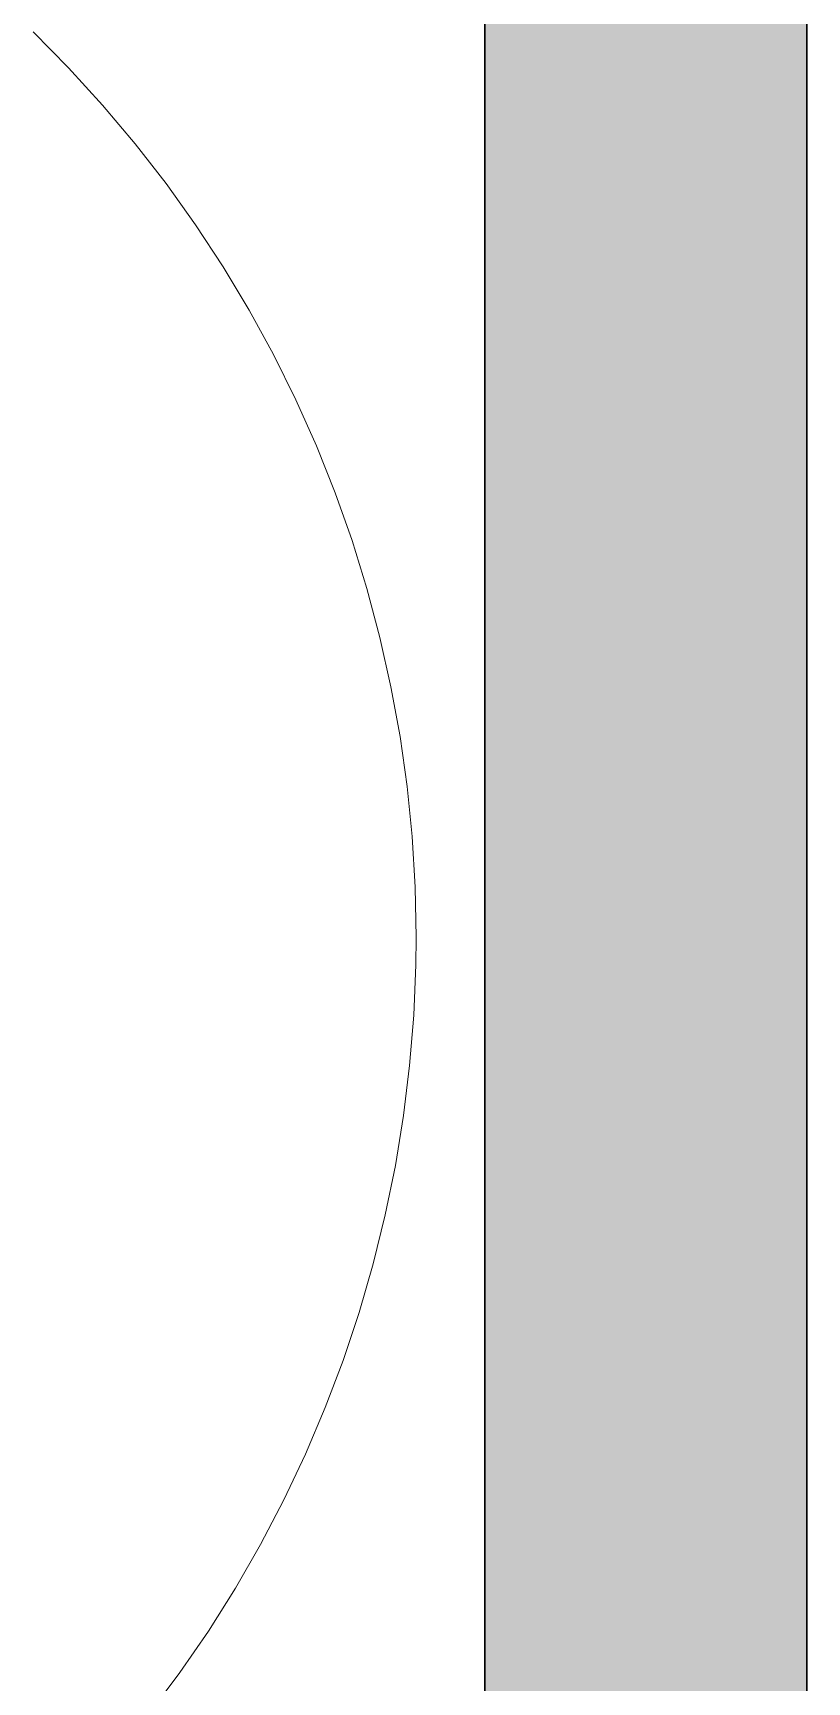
# Model space of a CAD drawing. Header units: millimetres. Extents: x 79795 to 317870, y -36033 to 97293.
# Drawn here: x 164656 to 164901, y 12070 to 12592 of the extents above; entities that cross this region are included whole.
import ezdxf

# ---------------------------------------------------------------- set-up
doc = ezdxf.new("R2010")
doc.units = ezdxf.units.MM
doc.header["$MEASUREMENT"] = 0
for name, color, linetype, lineweight in [('CSM-STL-XX-ZZ-M3-A-XXXX-00001_detached _19_04_21__rvt-1-Level 4$0$A-WALL-PATT', 7, 'CONTINUOUS', 9), ('CSM-STL-XX-ZZ-M3-A-XXXX-00001_detached _19_04_21__rvt-1-Level 4$0$I-WALL', 7, 'CONTINUOUS', 9), ('I-FURN', 8, 'CONTINUOUS', 9)]:
    doc.layers.add(name, color=color, linetype=linetype, lineweight=lineweight)

msp = doc.modelspace()

# ---------------------------------------------------------------- hatches: boundary and pattern name
at = {"layer": 'CSM-STL-XX-ZZ-M3-A-XXXX-00001_detached _19_04_21__rvt-1-Level 4$0$A-WALL-PATT'}
msp.add_hatch(color=256, dxfattribs=at).paths.add_polyline_path([(164798.83, 9369.33), (164900.83, 9369.33), (164900.83, 13505.33), (164798.83, 13505.33), (164798.83, 9698.01)], flags=0)

# ---------------------------------------------------------------- linework, layer by layer
at = {"layer": 'CSM-STL-XX-ZZ-M3-A-XXXX-00001_detached _19_04_21__rvt-1-Level 4$0$I-WALL', "lineweight": 30}
for p, q in [((164798.83, 13505.33), (164798.83, 9369.33)), ((164900.83, 9369.33), (164900.83, 13505.33))]:
    msp.add_line(p, q, dxfattribs=at)
at = {"layer": 'I-FURN'}
for p, q in [((164667.03, 12581.14), (164655.78, 12592.52)), ((164677.82, 12569.33), (164667.03, 12581.14)), ((164688.12, 12557.09), (164677.82, 12569.33)), ((164697.93, 12544.45), (164688.12, 12557.09)), ((164707.23, 12531.43), (164697.93, 12544.45)), ((164716, 12518.05), (164707.23, 12531.43)), ((164724.22, 12504.33), (164716, 12518.05)), ((164731.89, 12490.29), (164724.22, 12504.33)), ((164738.99, 12475.95), (164731.89, 12490.29)), ((164745.52, 12461.34), (164738.99, 12475.95)), ((164751.45, 12446.48), (164745.52, 12461.34)), ((164756.79, 12431.4), (164751.45, 12446.48)), ((164761.52, 12416.12), (164756.79, 12431.4)), ((164765.63, 12400.66), (164761.52, 12416.12)), ((164769.12, 12385.04), (164765.63, 12400.66)), ((164771.98, 12369.3), (164769.12, 12385.04)), ((164774.22, 12353.46), (164771.98, 12369.3)), ((164775.81, 12337.54), (164774.22, 12353.46)), ((164776.77, 12321.57), (164775.81, 12337.54)), ((164777.09, 12305.57), (164776.77, 12321.57)), ((164777, 12296.94), (164777.09, 12305.57)), ((164776.33, 12280.95), (164777, 12296.94)), ((164775.03, 12265.01), (164776.33, 12280.95)), ((164773.09, 12249.13), (164775.03, 12265.01)), ((164770.52, 12233.34), (164773.09, 12249.13)), ((164767.31, 12217.66), (164770.52, 12233.34)), ((164763.49, 12202.13), (164767.31, 12217.66)), ((164759.04, 12186.76), (164763.49, 12202.13)), ((164753.98, 12171.58), (164759.04, 12186.76)), ((164748.32, 12156.61), (164753.98, 12171.58)), ((164742.07, 12141.89), (164748.32, 12156.61)), ((164735.23, 12127.42), (164742.07, 12141.89)), ((164727.82, 12113.24), (164735.23, 12127.42)), ((164719.85, 12099.37), (164727.82, 12113.24)), ((164711.33, 12085.83), (164719.85, 12099.37)), ((164702.27, 12072.64), (164711.33, 12085.83)), ((164692.7, 12059.82), (164702.27, 12072.64))]:
    msp.add_line(p, q, dxfattribs=at)

doc.saveas('drawing.dxf')
